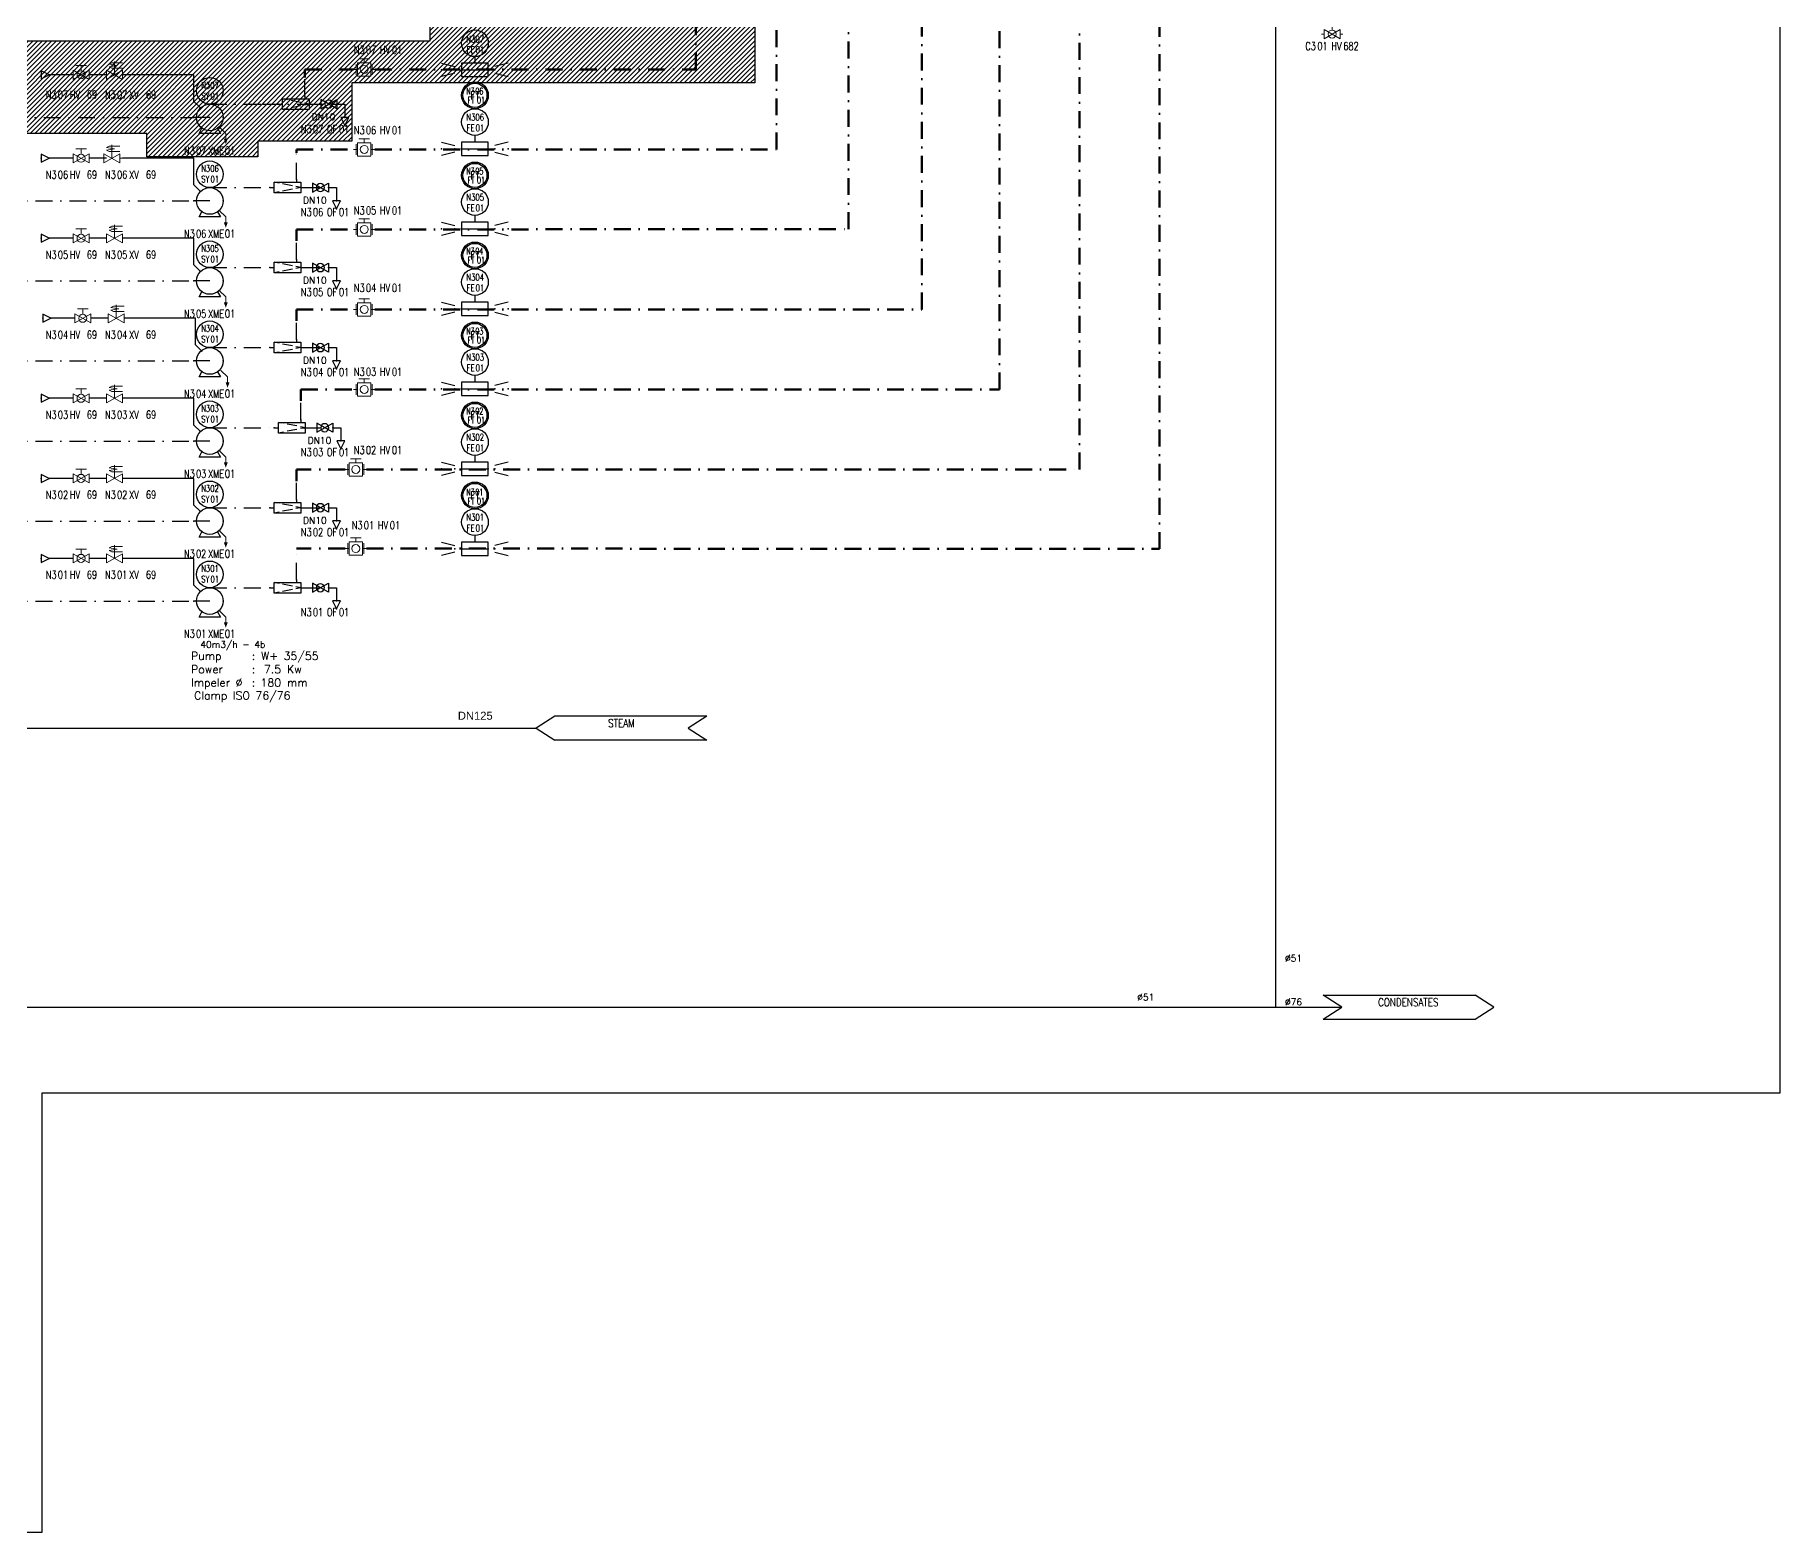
# Model space of a CAD drawing. Header units: inches. Extents: x 23279 to 25519, y 22340 to 23763.
# Drawn here: x 24864 to 25519, y 22392 to 22953 of the extents above; entities that cross this region are included whole.
import ezdxf
from ezdxf.enums import TextEntityAlignment as Align

# ---------------------------------------------------------------- set-up
doc = ezdxf.new("R2010")
doc.units = ezdxf.units.IN
doc.header["$MEASUREMENT"] = 0
doc.linetypes.add('ACAD_ISO02W100', pattern=[15, 12, -3])
doc.linetypes.add('DASHDOT2', pattern=[12.7, 6.35, -3.175, 0, -3.175])
for name, color, linetype, lineweight in [('17 Pipe CIP', 4, 'DASHDOT2', 50), ('31 Equipment', 7, 'Continuous', 9), ('40 TXT Data', 7, 'Continuous', 9)]:
    doc.layers.add(name, color=color, linetype=linetype, lineweight=lineweight)
for name, color, linetype in [('20 Pipe Steam Industrial', 231, 'Continuous'), ('DIAMETRE', 7, 'Continuous'), ('Future', 140, 'Continuous'), ('LIBELLE-INSTRUM', 7, 'Continuous'), ('MATERIEL-DIVERS', 7, 'Continuous'), ('POMPES', 7, 'Continuous'), ('REPERES', 7, 'Continuous'), ('Skid', 5, 'Continuous'), ('techn-data', 7, 'Continuous'), ('TEXTES', 7, 'Continuous'), ('TITRE', 7, 'Continuous'), ('TUYAUTERIE-EAU UTILITES FROIDE', 142, 'Continuous'), ('TUYAUTERIE-NEP', 4, 'DASHDOT2'), ('TUYAUTERIE-PROCESS', 30, 'Continuous'), ('TUYAUTERIE-VAPEUR INDUSTRIELLE', 231, 'Continuous'), ('TUYAUTERIE-VAPEUR PROCESS', 6, 'Continuous'), ('TXT_FR', 7, 'Continuous'), ('VANNES', 7, 'Continuous')]:
    doc.layers.add(name, color=color, linetype=linetype)
doc.layers.get('REPERES').off()
doc.styles.add('ROMANS', font='ROMANS.SHX')
doc.styles.get("Standard").update_dxf_attribs({"font": 'arial.ttf'})

# ---------------------------------------------------------------- blocks, each defined once
blk = doc.blocks.new('SFILT')
at = {"color": 7}
for p, q in [((-10, 0), (-8.33, 0)), ((1.67, 2), (-8.33, 2)), ((-8.33, 2), (-8.33, -2)), ((-6.5, 1.63), (-8.33, 2)), ((-1.5, 0.63), (-5.17, 1.37)), ((1.67, 0), (-0.17, 0.37)), ((1.67, 0), (-0.17, -0.37)), ((1.67, -2), (1.67, 2)), ((-6.5, -1.63), (-8.33, -2)), ((-8.33, -2), (1.67, -2)), ((-1.5, -0.63), (-5.17, -1.37)), ((0, -3), (0, -2))]:
    blk.add_line(p, q, dxfattribs=at)
at = {"color": 7, "extrusion": (-1, 0, 0)}
blk.add_point((-10, 0), dxfattribs=at)
at = {"color": 7, "extrusion": (0, -1, 0)}
blk.add_point((0, -3), dxfattribs=at)
blk = doc.blocks.new('INSTR-M-L-SY')
at = {"layer": 'MATERIEL-DIVERS', "color": 7}
blk.add_circle((0, 0), 5, dxfattribs=at)
blk = doc.blocks.new('PUMPCENP')
at = {"color": 7}
for p, q in [((0, 0), (-6, 0)), ((-4.04, -6), (-2.93, -4.05)), ((3.99, -6), (-4.04, -6)), ((2.92, -4.06), (3.99, -6))]:
    blk.add_line(p, q, dxfattribs=at)
blk.add_circle((0, 0), 5, dxfattribs=at)
at = {"color": 7, "extrusion": (-1, 0, 0)}
blk.add_point((-6, 0), dxfattribs=at)
at = {"color": 7, "extrusion": (1, 0, 0)}
blk.add_point((0, 5), dxfattribs=at)
at = {"color": 7, "extrusion": (0, 1, 0)}
blk.add_point((5, 0), dxfattribs=at)
blk = doc.blocks.new('INSTR-M-L-FE')
at = {"color": 7}
for p, q in [((0, -5), (0, -7.5)), ((-5, -7.5), (-5, -7.5)), ((-5, -7.5), (-5, -12.5)), ((5, -7.5), (-5, -7.5)), ((-5, -10), (5, -10)), ((-5, -12.5), (5, -12.5)), ((5, -12.5), (5, -7.5))]:
    blk.add_line(p, q, dxfattribs=at)
blk.add_circle((0, 0), 5, dxfattribs=at)
at = {"color": 7, "extrusion": (-1, 0, 0)}
blk.add_point((-5, -10), dxfattribs=at)
at = {"color": 7, "extrusion": (1, 0, 0)}
blk.add_point((5, -10), dxfattribs=at)
at = {"layer": 'LIBELLE-INSTRUM', "style": 'ROMANS', "width": 0.8, "flags": 8}
blk.add_attdef('FE', text='', height=3, dxfattribs=at).set_placement((0, 0), align=Align.MIDDLE)
blk = doc.blocks.new('CR')
at = {"color": 7}
for p, q in [((-2.5, 2.5), (2.5, 1.25)), ((2.5, 1.25), (2.5, 1.25)), ((2.5, -1.25), (-2.5, -2.5))]:
    blk.add_line(p, q, dxfattribs=at)
at = {"color": 7, "extrusion": (-1, 0, 0)}
blk.add_point((-2.5, 0), dxfattribs=at)
at = {"color": 7, "extrusion": (1, 0, 0)}
blk.add_point((2.5, 0), dxfattribs=at)
blk = doc.blocks.new('INSTR-F-L-FT')
at = {"layer": 'MATERIEL-DIVERS'}
for radius in [5, 4.5]:
    blk.add_circle((0, 0), radius, dxfattribs=at)
at = {"layer": 'LIBELLE-INSTRUM', "style": 'ROMANS', "width": 0.8}
blk.add_text('FT', height=3, dxfattribs=at).set_placement((0, 0), align=Align.MIDDLE)
blk = doc.blocks.new('APV-PMP-GEN-FLUSH-1')
at = {"layer": '31 Equipment', "color": 7}
for p, q in [((-3.54, 3.54), (-6, 6)), ((5.99, -6), (3.53, -3.54))]:
    blk.add_line(p, q, dxfattribs=at)
at = {"layer": '31 Equipment', "linetype": 'ACAD_ISO02W100', "ltscale": 38}
blk.add_line((6, -6), (6, -8), dxfattribs=at)
at = {"layer": '31 Equipment'}
blk.add_lwpolyline([(6, -10, 0, 1.5, 0), (6, -8, 1.5, 1.5, 0)], format="xyseb", dxfattribs=at)
blk = doc.blocks.new('FLE23')
at = {"color": 7}
for p, q in [((0, -1.5), (0, 1.5)), ((0, 1.5), (3, 0)), ((3, 0), (0, -1.5))]:
    blk.add_line(p, q, dxfattribs=at)
at = {"layer": 'MATERIEL-DIVERS', "color": 2}
for p in [(0, 0), (3, 0)]:
    blk.add_point(p, dxfattribs=at)
at = {"layer": 'MATERIEL-DIVERS', "color": 7, "extrusion": (-1, 0, 0)}
blk.add_point((0, 0), dxfattribs=at)
at = {"layer": 'MATERIEL-DIVERS', "color": 7, "extrusion": (1, 0, 0)}
blk.add_point((3, 0), dxfattribs=at)
blk = doc.blocks.new('APV-VLVM-BALL-KHV+MF-1')
at = {"layer": '31 Equipment', "ltscale": 38}
for p, q in [((-3, 0), (-4, 0)), ((3, 0), (4, 0))]:
    blk.add_line(p, q, dxfattribs=at)
at = {"layer": '31 Equipment'}
for p, q in [((-3, 1.734), (-3, -1.734)), ((-3, -1.734), (3, 1.734)), ((3, -1.734), (-3, 1.734)), ((-2, 3.5), (2, 3.5)), ((0, 1.5), (0, 3.5)), ((3, 1.734), (3, -1.734))]:
    blk.add_line(p, q, dxfattribs=at)
blk.add_circle((0, 0), 1.5, dxfattribs=at)
blk = doc.blocks.new('VALVBALL')
at = {"color": 7}
for p, q in [((-3, 1.734), (-3, -1.734)), ((-3, -1.734), (3, 1.734)), ((3, -1.734), (-3, 1.734)), ((3, 1.734), (3, -1.734))]:
    blk.add_line(p, q, dxfattribs=at)
blk.add_circle((0, 0), 1.5, dxfattribs=at)
at = {"color": 7, "extrusion": (-1, 0, 0)}
blk.add_point((-3, 0), dxfattribs=at)
at = {"color": 7, "extrusion": (1, 0, 0)}
blk.add_point((3, 0), dxfattribs=at)
blk = doc.blocks.new('VENANT2')
at = {"color": 7}
for p, q in [((-25, 4.49), (-32, 0)), ((-32, 0), (-25, -4.49)), ((32, 4.49), (-25, 4.49)), ((32, 4.49), (25, 0)), ((25, 0), (32, -4.49)), ((32, -4.49), (-25, -4.49))]:
    blk.add_line(p, q, dxfattribs=at)
at = {"color": 7, "style": 'ROMANS', "width": 0.8}
for tag, p in [('VENANT', (-0.04, 0.37)), ('PROV', (-0.04, -3.63))]:
    blk.add_attdef(tag, text='', height=3, dxfattribs=at).set_placement(p, align=Align.CENTER)
blk = doc.blocks.new('APV-VLV-SOLV-22-1')
at = {"layer": '31 Equipment', "ltscale": 38}
for p, q in [((-3, 0), (-4, 0)), ((3, 0), (4, 0))]:
    blk.add_line(p, q, dxfattribs=at)
at = {"layer": '31 Equipment'}
for p, q in [((-3, 1.734), (-3, -1.734)), ((-3, -1.734), (3, 1.734)), ((3, -1.734), (-3, 1.734)), ((3, 1.734), (3, -1.734))]:
    blk.add_line(p, q, dxfattribs=at)
at = {"layer": '31 Equipment', "linetype": 'ACAD_ISO02W100', "ltscale": 38}
for p, q in [((-1, 4.5), (-2, 4)), ((-2, 4), (1, 3.5)), ((-2, 3), (1, 3.5)), ((-1, 2.5), (-2, 3)), ((3, 4.5), (-1, 4.5)), ((3, 2.5), (-1, 2.5)), ((0, 0), (0, 5))]:
    blk.add_line(p, q, dxfattribs=at)
blk = doc.blocks.new('APV-VLVM-BFLY-SVS-1')
at = {"layer": '31 Equipment', "ltscale": 38}
for p, q in [((-2.5, 0), (-4, 0)), ((2.5, 2.5), (-2.5, 2.5)), ((-2.5, 2.5), (-2.5, -2.5)), ((-2, 4), (2, 4)), ((0, 2.5), (0, 4)), ((2.5, -2.5), (2.5, 2.5)), ((2.5, 0), (4, 0)), ((-2.5, -2.5), (2.5, -2.5))]:
    blk.add_line(p, q, dxfattribs=at)
at = {"layer": '31 Equipment'}
for p, q in [((-3, 2), (-3, -2)), ((3, -2), (3, 2))]:
    blk.add_line(p, q, dxfattribs=at)
at = {"layer": '31 Equipment', "ltscale": 38}
blk.add_circle((0, 0), 1.5, dxfattribs=at)
blk = doc.blocks.new('REPNORM')
at = {"layer": 'TEXTES', "style": 'ROMANS', "width": 0.75}
for tag, p in [('ZONE', (-9.75, -1.25)), ('SOUSZONE', (-5.25, -1.25)), ('ELEMENT', (0, -1.25)), ('NUM', (4.5, -1.25))]:
    blk.add_attdef(tag, p, '', height=3, dxfattribs=at)
blk = doc.blocks.new('REPNORM1')
at = {"layer": 'TEXTES', "style": 'ROMANS', "width": 0.75}
for tag, p in [('ZONE', (-9.75, -1.25)), ('SOUSZONE', (-5.25, -1.25)), ('ELEMENT', (-0.75, -1.25)), ('NUM', (5.59, -1.22))]:
    blk.add_attdef(tag, p, '', height=3, dxfattribs=at)
blk = doc.blocks.new('REPINS')
at = {"layer": 'TEXTES', "style": 'ROMANS', "width": 0.75}
for tag, p in [('ZONE', (-3.3, 1)), ('SOUSZONE', (0.1, 1)), ('NUM', (0.2, -3))]:
    blk.add_attdef(tag, p, '', height=2.5, dxfattribs=at)
blk.add_attdef('ELEMENT', text='', height=2.5, dxfattribs=at).set_placement((-0.2, -3), align=Align.RIGHT)
blk = doc.blocks.new('REPINS2')
at = {"layer": 'TEXTES', "style": 'ROMANS', "width": 0.7}
for tag, p in [('ZONE', (-3.35, 0.8)), ('SOUSZONE', (0.05, 0.8)), ('NUM', (0.7, -2.6))]:
    blk.add_attdef(tag, p, '', height=2.5, dxfattribs=at)
blk.add_attdef('ELEMENT', text='', height=2.5, dxfattribs=at).set_placement((-1.56, -2.59), align=Align.CENTER)
blk = doc.blocks.new('TEXT-PUMP_caract_ANGLAIS')
at = {"layer": 'techn-data', "style": 'ROMANS'}
for s, p in [('Pump', (-22, 9)), ('Power', (-22, 4)), ('Kw', (14, 4)), ('Impeler %%C', (-22, -1)), ('mm', (14, -1))]:
    blk.add_text(s, height=3, dxfattribs=at).set_placement(p)
for p in [(2, 9), (2, 4), (2, -1)]:
    blk.add_text(':', height=3, dxfattribs=at).set_placement(p, align=Align.RIGHT)
blk.add_attdef('Type', (4.23, 9), '', height=3, dxfattribs=at)
for tag, p in [('Pui', (11.76, 4)), ('Dia', (11.76, -1))]:
    blk.add_attdef(tag, text='', height=3, dxfattribs=at).set_placement(p, align=Align.RIGHT)

msp = doc.modelspace()

# ---------------------------------------------------------------- hatches: boundary and pattern name
at = {"layer": 'Future', "linetype": 'ByBlock'}
h = msp.add_hatch(dxfattribs=at)
h.set_pattern_fill('ANSI31', color=4, scale=10)
h.paths.add_polyline_path([(23582.02, 22950.99), (25012.63, 22950.99), (25012.63, 23368.85), (25513.59, 23368.85), (25513.59, 23308.35), (25335.79, 23308.35), (25134.28, 23308.35), (25134.28, 22935.28), (24983.22, 22935.28), (24983.22, 22913.39), (24947.99, 22913.39), (24947.99, 22907.57), (24906.32, 22907.57), (24906.32, 22916.3), (24826.24, 22916.3), (24826.24, 22909.56), (23582.02, 22909.56)])
h.paths.add_polyline_path([(23453.25, 23515.71), (25440.65, 23515.71), (25440.65, 23487.02), (23453.25, 23487.02)])

# ---------------------------------------------------------------- linework, layer by layer
at = {"layer": '17 Pipe CIP'}
for p, q in [((25112.16, 22940.32), (25112.16, 23333.61)), ((25142.44, 22910.32), (25142.44, 23268.21)), ((25169.51, 22880.43), (25169.51, 23209.73)), ((25196.99, 22850.32), (25196.99, 23146.21)), ((25226.1, 22820.32), (25226.1, 23080.09)), ((25256.1, 22790.32), (25256.1, 23025.09)), ((25286.1, 22760.52), (25286.1, 22977.57)), ((24965.6, 22937.32), (24965.6, 22940.32)), ((24965.6, 22940.32), (24983.9, 22940.32)), ((24991.9, 22940.32), (25112.16, 22940.32)), ((24962.43, 22908.99), (24962.43, 22910.32)), ((24962.43, 22910.32), (24983.9, 22910.32)), ((24991.9, 22910.32), (25142.44, 22910.32)), ((24962.43, 22875.99), (24962.43, 22880.32)), ((24962.43, 22880.32), (24983.9, 22880.32)), ((24991.9, 22880.32), (25169.51, 22880.43)), ((24962.43, 22845.99), (24962.43, 22850.32)), ((24962.43, 22850.32), (24983.9, 22850.32)), ((24991.9, 22850.32), (25196.99, 22850.32)), ((24964.1, 22815.99), (24964.1, 22820.32)), ((24964.1, 22820.32), (24983.9, 22820.32)), ((24991.9, 22820.32), (25226.1, 22820.32)), ((24980.73, 22790.32), (24962.43, 22790.32)), ((24962.43, 22790.32), (24962.43, 22785.99)), ((24988.74, 22790.32), (25256.1, 22790.32)), ((24980.73, 22760.67), (24962.43, 22760.67)), ((24988.73, 22760.67), (25286.1, 22760.52))]:
    msp.add_line(p, q, dxfattribs=at)
at = {"layer": '20 Pipe Steam Industrial'}
for p, q in [((24637.07, 22693.27), (24920.9, 22693.27)), ((24954.42, 22693.27), (25022.8, 22693.27)), ((25022.8, 22693.27), (25052.36, 22693.27))]:
    msp.add_line(p, q, dxfattribs=at)
at = {"layer": 'Future', "color": 4, "linetype": 'ByBlock'}
msp.add_lwpolyline([(23582.02, 22950.99), (25012.63, 22950.99), (25012.63, 23368.85), (25513.59, 23368.85), (25513.59, 23308.35), (25335.79, 23308.35), (25134.28, 23308.35), (25134.28, 22935.28), (24983.22, 22935.28), (24983.22, 22913.39), (24947.99, 22913.39), (24947.99, 22907.57), (24906.32, 22907.57), (24906.32, 22916.3), (24826.24, 22916.3), (24826.24, 22909.56), (23582.02, 22909.56), (23582.02, 22950.99)], dxfattribs=at)
at = {"layer": 'Skid'}
msp.add_lwpolyline([(24867.1, 22391.88), (24867.1, 22556.53), (25518.76, 22556.53), (25518.76, 23702.66), (23445.67, 23706.44), (23445.67, 23388.76), (24910.92, 23384.98), (24910.92, 23084.87), (23557, 23084.87), (23557, 22429.72), (24735.31, 22429.72), (24735.31, 22391.88), (24867.1, 22391.88)], dxfattribs=at)
at = {"layer": 'TUYAUTERIE-EAU UTILITES FROIDE'}
for p, q in [((24878.69, 22938.32), (24869.69, 22938.32)), ((24891.26, 22938.32), (24884.69, 22938.32)), ((24923.98, 22938.32), (24897.26, 22938.32)), ((24923.98, 22928.32), (24923.98, 22938.32)), ((24878.69, 22906.99), (24869.69, 22906.99)), ((24891.26, 22906.99), (24884.69, 22906.99)), ((24923.98, 22906.99), (24897.26, 22906.99)), ((24923.98, 22896.99), (24923.98, 22906.99)), ((24878.69, 22876.99), (24869.69, 22876.99)), ((24891.26, 22876.99), (24884.69, 22876.99)), ((24923.98, 22876.99), (24897.26, 22876.99)), ((24923.98, 22866.99), (24923.98, 22876.99)), ((24879.35, 22846.99), (24870.35, 22846.99)), ((24891.92, 22846.99), (24885.35, 22846.99)), ((24924.64, 22846.99), (24897.92, 22846.99)), ((24924.64, 22836.99), (24924.64, 22846.99)), ((24878.69, 22816.99), (24869.69, 22816.99)), ((24891.26, 22816.99), (24884.69, 22816.99)), ((24923.98, 22816.99), (24897.26, 22816.99)), ((24923.98, 22806.99), (24923.98, 22816.99)), ((24878.69, 22786.99), (24869.69, 22786.99)), ((24891.26, 22786.99), (24884.69, 22786.99)), ((24923.98, 22786.99), (24897.26, 22786.99)), ((24923.98, 22776.99), (24923.98, 22786.99)), ((24878.69, 22756.99), (24869.69, 22756.99)), ((24891.26, 22756.99), (24884.69, 22756.99)), ((24923.98, 22756.99), (24897.26, 22756.99)), ((24923.98, 22746.99), (24923.98, 22756.99))]:
    msp.add_line(p, q, dxfattribs=at)
at = {"layer": 'TUYAUTERIE-NEP'}
for p, q in [((24965.6, 22930.32), (24965.6, 22937.32)), ((24342.98, 22922.32), (24923.98, 22922.32)), ((24929.98, 22927.32), (24954.98, 22927.32)), ((24949.9, 22927.32), (24980.6, 22927.32)), ((24967.26, 22927.32), (24971.6, 22927.32)), ((24977.6, 22927.32), (24980.6, 22927.32)), ((24980.6, 22927.32), (24980.6, 22922.36)), ((24962.43, 22898.99), (24962.43, 22908.99)), ((24929.98, 22895.99), (24954.98, 22895.99)), ((24964.1, 22895.99), (24968.43, 22895.99)), ((24964.98, 22895.99), (24977.43, 22895.99)), ((24974.43, 22895.99), (24977.43, 22895.99)), ((24977.43, 22895.99), (24977.43, 22891.03)), ((24339.82, 22890.99), (24923.98, 22890.99)), ((24962.43, 22868.99), (24962.43, 22875.99)), ((24929.98, 22865.99), (24954.98, 22865.99)), ((24964.1, 22865.99), (24968.43, 22865.99)), ((24964.98, 22865.99), (24977.43, 22865.99)), ((24974.43, 22865.99), (24977.43, 22865.99)), ((24977.43, 22865.99), (24977.43, 22861.03)), ((24339.82, 22860.99), (24923.98, 22860.99)), ((24962.43, 22838.99), (24962.43, 22845.99)), ((24339.82, 22830.99), (24923.98, 22830.99)), ((24929.98, 22835.99), (24954.98, 22835.99)), ((24964.1, 22835.99), (24968.43, 22835.99)), ((24964.98, 22835.99), (24977.43, 22835.99)), ((24974.43, 22835.99), (24977.43, 22835.99)), ((24977.43, 22835.99), (24977.43, 22831.03)), ((24964.1, 22808.99), (24964.1, 22815.99)), ((24929.98, 22805.99), (24954.98, 22805.99)), ((24964.98, 22805.99), (24979.1, 22805.99)), ((24965.76, 22805.99), (24970.1, 22805.99)), ((24976.1, 22805.99), (24979.1, 22805.99)), ((24979.1, 22805.99), (24979.1, 22801.03)), ((24339.82, 22800.99), (24923.98, 22800.99)), ((24962.43, 22778.99), (24962.43, 22785.99)), ((24929.98, 22775.99), (24954.98, 22775.99)), ((24964.1, 22775.99), (24968.43, 22775.99)), ((24964.98, 22775.99), (24977.43, 22775.99)), ((24974.43, 22775.99), (24977.43, 22775.99)), ((24977.43, 22775.99), (24977.43, 22771.03)), ((24339.82, 22770.99), (24923.98, 22770.99)), ((24962.43, 22748.99), (24962.43, 22760.67)), ((24929.98, 22745.99), (24954.98, 22745.99)), ((24964.1, 22745.99), (24968.43, 22745.99)), ((24964.98, 22745.99), (24977.43, 22745.99)), ((24974.43, 22745.99), (24977.43, 22745.99)), ((24977.43, 22745.99), (24977.43, 22741.03)), ((24339.82, 22740.99), (24923.98, 22740.99))]:
    msp.add_line(p, q, dxfattribs=at)
at = {"layer": 'TUYAUTERIE-VAPEUR INDUSTRIELLE'}
for p, q in [((24920.9, 22693.27), (25021.7, 22693.27)), ((25029.4, 22693.27), (25052.36, 22693.27)), ((25030.5, 22693.27), (25052.37, 22693.27)), ((24981.91, 22588.7), (25047.23, 22588.7))]:
    msp.add_line(p, q, dxfattribs=at)
at = {"layer": 'TUYAUTERIE-VAPEUR PROCESS'}
msp.add_line((24787.73, 22588.7), (25354.38, 22588.7), dxfattribs=at)
msp.add_lwpolyline([(25329.53, 23323.61), (25329.53, 22588.7)], dxfattribs=at)

# ---------------------------------------------------------------- block references
at = {"layer": '31 Equipment'}
for name, p in [('APV-VLVM-BALL-KHV+MF-1', (25350.8, 22953.57)), ('APV-VLV-SOLV-22-1', (24894.26, 22938.32)), ('APV-VLVM-BFLY-SVS-1', (24987.9, 22940.32)), ('APV-PMP-GEN-FLUSH-1', (24929.98, 22922.32)), ('APV-VLV-SOLV-22-1', (24893.26, 22906.99)), ('APV-VLVM-BFLY-SVS-1', (24987.9, 22910.32)), ('APV-PMP-GEN-FLUSH-1', (24929.98, 22890.99)), ('APV-VLVM-BFLY-SVS-1', (24987.9, 22880.32)), ('APV-VLV-SOLV-22-1', (24894.26, 22876.99)), ('APV-PMP-GEN-FLUSH-1', (24929.98, 22860.99)), ('APV-VLV-SOLV-22-1', (24894.92, 22846.99)), ('APV-VLVM-BFLY-SVS-1', (24987.9, 22850.32)), ('APV-PMP-GEN-FLUSH-1', (24930.64, 22830.99)), ('APV-VLVM-BFLY-SVS-1', (24987.9, 22820.32)), ('APV-VLV-SOLV-22-1', (24894.26, 22816.99)), ('APV-PMP-GEN-FLUSH-1', (24929.98, 22800.99)), ('APV-VLV-SOLV-22-1', (24894.26, 22786.99)), ('APV-VLVM-BFLY-SVS-1', (24984.73, 22790.32)), ('APV-PMP-GEN-FLUSH-1', (24929.98, 22770.99)), ('APV-VLV-SOLV-22-1', (24894.26, 22756.99)), ('APV-VLVM-BFLY-SVS-1', (24984.73, 22760.67)), ('APV-PMP-GEN-FLUSH-1', (24929.98, 22740.99))]:
    msp.add_blockref(name, p, dxfattribs=at)
at = {"layer": '31 Equipment', "xscale": -1}
for p in [(24881.69, 22938.32), (24881.69, 22906.99), (24881.69, 22876.99), (24882.35, 22846.99), (24881.69, 22816.99), (24881.69, 22786.99), (24881.69, 22756.99)]:
    msp.add_blockref('APV-VLVM-BALL-KHV+MF-1', p, dxfattribs=at)
at = {"layer": 'MATERIEL-DIVERS', "xscale": -1}
for name, p, rotation in [('FLE23', (24866.69, 22938.32), 180), ('SFILT', (24965.6, 22927.32), 180), ('FLE23', (24980.6, 22922.34), 90), ('FLE23', (24866.69, 22906.99), 180), ('SFILT', (24962.43, 22895.99), 180), ('FLE23', (24977.43, 22891.01), 90), ('FLE23', (24866.69, 22876.99), 180), ('SFILT', (24962.43, 22865.99), 180), ('FLE23', (24977.43, 22861.01), 90), ('FLE23', (24867.35, 22846.99), 180), ('SFILT', (24962.43, 22835.99), 180), ('FLE23', (24977.43, 22831.01), 90), ('FLE23', (24866.69, 22816.99), 180), ('SFILT', (24964.1, 22805.99), 180), ('FLE23', (24979.1, 22801.01), 90), ('FLE23', (24866.69, 22786.99), 180), ('SFILT', (24962.43, 22775.99), 180), ('FLE23', (24977.43, 22771.01), 90), ('FLE23', (24866.69, 22756.99), 180), ('SFILT', (24962.43, 22745.99), 180), ('FLE23', (24977.43, 22741.01), 90)]:
    msp.add_blockref(name, p, dxfattribs=dict(at, rotation=rotation))
at = {"layer": 'MATERIEL-DIVERS'}
for name, p in [('INSTR-M-L-SY', (24929.98, 22900.99)), ('INSTR-F-L-FT', (25029.4, 22900.6)), ('INSTR-M-L-FE', (25029.4, 22890.6)), ('INSTR-M-L-SY', (24929.98, 22870.99)), ('INSTR-F-L-FT', (25029.4, 22870.6)), ('INSTR-M-L-FE', (25029.4, 22860.6)), ('INSTR-M-L-SY', (24929.98, 22840.99)), ('INSTR-F-L-FT', (25029.4, 22840.6)), ('INSTR-M-L-FE', (25029.4, 22830.6)), ('INSTR-M-L-SY', (24929.98, 22810.99)), ('INSTR-M-L-FE', (25029.4, 22800.6)), ('INSTR-M-L-FE', (25029.4, 22770.6))]:
    msp.add_blockref(name, p, dxfattribs=at)
ref = msp.add_blockref('VENANT2', (25084.37, 22693.27), dxfattribs=at)
ref.add_attrib('VENANT', 'STEAM', dxfattribs={"layer": '0', "color": 7, "height": 3, "style": 'ROMANS', "width": 0.8}).set_placement((25084.33, 22693.65), align=Align.CENTER)
ref = msp.add_blockref('VENANT2', (25379.38, 22588.7), dxfattribs=dict(at, rotation=180))
ref.add_attrib('VENANT', 'CONDENSATES', dxfattribs={"layer": '0', "color": 7, "height": 3, "style": 'ROMANS', "width": 0.8}).set_placement((25379.34, 22589.07), align=Align.CENTER)
at = {"layer": 'POMPES'}
for name, p in [('INSTR-M-L-FE', (25029.4, 22950.11)), ('PUMPCENP', (24929.98, 22922.32)), ('INSTR-M-L-FE', (25029.4, 22920.6)), ('PUMPCENP', (24929.98, 22890.99)), ('PUMPCENP', (24929.98, 22860.99)), ('PUMPCENP', (24929.98, 22830.99)), ('PUMPCENP', (24929.98, 22800.99)), ('PUMPCENP', (24929.98, 22770.99)), ('PUMPCENP', (24929.98, 22740.99))]:
    msp.add_blockref(name, p, dxfattribs=at)
at = {"layer": 'REPERES'}
for p, rotation, values in [((24993.76, 22947.41), 7.601981207608164e-05, {'ZONE': 'N3', 'SOUSZONE': '07', 'ELEMENT': 'HV', 'NUM': '01'}), ((24993.76, 22917.29), 7.601981207608164e-05, {'ZONE': 'N3', 'SOUSZONE': '06', 'ELEMENT': 'HV', 'NUM': '01'}), ((24993.76, 22887.16), 7.601981207608164e-05, {'ZONE': 'N3', 'SOUSZONE': '05', 'ELEMENT': 'HV', 'NUM': '01'}), ((24993.76, 22858.15), 7.601981207608164e-05, {'ZONE': 'N3', 'SOUSZONE': '04', 'ELEMENT': 'HV', 'NUM': '01'}), ((24993.76, 22826.68), 7.601981207608164e-05, {'ZONE': 'N3', 'SOUSZONE': '03', 'ELEMENT': 'HV', 'NUM': '01'}), ((24993.76, 22797.36), 7.601981207608164e-05, {'ZONE': 'N3', 'SOUSZONE': '02', 'ELEMENT': 'HV', 'NUM': '01'}), ((24993, 22769.17), 7.601981733035797e-05, {'ZONE': 'N3', 'SOUSZONE': '01', 'ELEMENT': 'HV', 'NUM': '01'})]:
    msp.add_blockref('REPNORM', p, dxfattribs=dict(at, rotation=rotation)).add_auto_attribs(values)
for name, p, values in [('REPINS', (25029.47, 22949.45), {'ZONE': 'N3', 'SOUSZONE': '07', 'ELEMENT': 'FE', 'NUM': '01'}), ('REPNORM', (25350.49, 22948.8), {'ZONE': 'C3', 'SOUSZONE': '01', 'ELEMENT': 'HV', 'NUM': '682'}), ('REPINS', (24930.05, 22932.06), {'ZONE': 'N3', 'SOUSZONE': '07', 'ELEMENT': 'SY', 'NUM': '01'}), ('REPNORM1', (24878.27, 22930.59), {'ZONE': 'N3', 'SOUSZONE': '07', 'ELEMENT': 'HV', 'NUM': '69'}), ('REPNORM1', (24900.44, 22930.59), {'ZONE': 'N3', 'SOUSZONE': '07', 'ELEMENT': 'XV', 'NUM': '69'}), ('REPINS2', (25029.47, 22930.12), {'ZONE': 'N3', 'SOUSZONE': '06', 'NUM': '01', 'ELEMENT': 'FT'}), ('REPINS', (25029.47, 22920.12), {'ZONE': 'N3', 'SOUSZONE': '06', 'ELEMENT': 'FE', 'NUM': '01'}), ('REPNORM', (24973.91, 22917.7), {'ZONE': 'N3', 'SOUSZONE': '07', 'ELEMENT': 'OF', 'NUM': '01'}), ('REPNORM1', (24930.05, 22909.6), {'ZONE': 'N3', 'SOUSZONE': '07', 'ELEMENT': 'XME', 'NUM': '01'}), ('REPINS', (24930.05, 22900.92), {'ZONE': 'N3', 'SOUSZONE': '06', 'ELEMENT': 'SY', 'NUM': '01'}), ('REPINS2', (25029.47, 22900.12), {'ZONE': 'N3', 'SOUSZONE': '05', 'NUM': '01', 'ELEMENT': 'FT'}), ('REPNORM1', (24878.27, 22900.59), {'ZONE': 'N3', 'SOUSZONE': '06', 'ELEMENT': 'HV', 'NUM': '69'}), ('REPNORM1', (24900.44, 22900.59), {'ZONE': 'N3', 'SOUSZONE': '06', 'ELEMENT': 'XV', 'NUM': '69'}), ('REPINS', (25029.47, 22890.12), {'ZONE': 'N3', 'SOUSZONE': '05', 'ELEMENT': 'FE', 'NUM': '01'}), ('REPNORM', (24973.91, 22886.56), {'ZONE': 'N3', 'SOUSZONE': '06', 'ELEMENT': 'OF', 'NUM': '01'}), ('REPNORM1', (24930.05, 22878.46), {'ZONE': 'N3', 'SOUSZONE': '06', 'ELEMENT': 'XME', 'NUM': '01'}), ('REPNORM1', (24878.27, 22870.59), {'ZONE': 'N3', 'SOUSZONE': '05', 'ELEMENT': 'HV', 'NUM': '69'}), ('REPNORM1', (24900.44, 22870.59), {'ZONE': 'N3', 'SOUSZONE': '05', 'ELEMENT': 'XV', 'NUM': '69'}), ('REPINS', (24930.05, 22870.92), {'ZONE': 'N3', 'SOUSZONE': '05', 'ELEMENT': 'SY', 'NUM': '01'}), ('REPINS2', (25029.47, 22870.12), {'ZONE': 'N3', 'SOUSZONE': '04', 'NUM': '01', 'ELEMENT': 'FT'}), ('REPINS', (25029.47, 22860.12), {'ZONE': 'N3', 'SOUSZONE': '04', 'ELEMENT': 'FE', 'NUM': '01'}), ('REPNORM', (24973.91, 22856.56), {'ZONE': 'N3', 'SOUSZONE': '05', 'ELEMENT': 'OF', 'NUM': '01'}), ('REPNORM1', (24930.05, 22848.46), {'ZONE': 'N3', 'SOUSZONE': '05', 'ELEMENT': 'XME', 'NUM': '01'}), ('REPINS', (24930.05, 22840.92), {'ZONE': 'N3', 'SOUSZONE': '04', 'ELEMENT': 'SY', 'NUM': '01'}), ('REPNORM1', (24878.27, 22840.59), {'ZONE': 'N3', 'SOUSZONE': '04', 'ELEMENT': 'HV', 'NUM': '69'}), ('REPNORM1', (24900.44, 22840.59), {'ZONE': 'N3', 'SOUSZONE': '04', 'ELEMENT': 'XV', 'NUM': '69'}), ('REPINS2', (25029.47, 22840.12), {'ZONE': 'N3', 'SOUSZONE': '03', 'NUM': '01', 'ELEMENT': 'FT'}), ('REPINS', (25029.47, 22830.12), {'ZONE': 'N3', 'SOUSZONE': '03', 'ELEMENT': 'FE', 'NUM': '01'}), ('REPNORM', (24973.91, 22826.56), {'ZONE': 'N3', 'SOUSZONE': '04', 'ELEMENT': 'OF', 'NUM': '01'}), ('REPNORM1', (24930.05, 22818.46), {'ZONE': 'N3', 'SOUSZONE': '04', 'ELEMENT': 'XME', 'NUM': '01'}), ('REPNORM1', (24878.27, 22810.59), {'ZONE': 'N3', 'SOUSZONE': '03', 'ELEMENT': 'HV', 'NUM': '69'}), ('REPNORM1', (24900.44, 22810.59), {'ZONE': 'N3', 'SOUSZONE': '03', 'ELEMENT': 'XV', 'NUM': '69'}), ('REPINS', (24930.05, 22810.92), {'ZONE': 'N3', 'SOUSZONE': '03', 'ELEMENT': 'SY', 'NUM': '01'}), ('REPINS2', (25029.47, 22810.12), {'ZONE': 'N3', 'SOUSZONE': '02', 'NUM': '01', 'ELEMENT': 'FT'}), ('REPNORM', (24973.91, 22796.56), {'ZONE': 'N3', 'SOUSZONE': '03', 'ELEMENT': 'OF', 'NUM': '01'}), ('REPINS', (25029.47, 22800.12), {'ZONE': 'N3', 'SOUSZONE': '02', 'ELEMENT': 'FE', 'NUM': '01'}), ('REPNORM1', (24930.05, 22788.46), {'ZONE': 'N3', 'SOUSZONE': '03', 'ELEMENT': 'XME', 'NUM': '01'}), ('REPNORM1', (24878.27, 22780.59), {'ZONE': 'N3', 'SOUSZONE': '02', 'ELEMENT': 'HV', 'NUM': '69'}), ('REPNORM1', (24900.44, 22780.59), {'ZONE': 'N3', 'SOUSZONE': '02', 'ELEMENT': 'XV', 'NUM': '69'}), ('REPINS', (24930.05, 22780.92), {'ZONE': 'N3', 'SOUSZONE': '02', 'ELEMENT': 'SY', 'NUM': '01'}), ('REPINS2', (25029.47, 22779.75), {'ZONE': 'N3', 'SOUSZONE': '01', 'NUM': '01', 'ELEMENT': 'FT'}), ('REPINS', (25029.47, 22770.12), {'ZONE': 'N3', 'SOUSZONE': '01', 'ELEMENT': 'FE', 'NUM': '01'}), ('REPNORM', (24973.91, 22766.56), {'ZONE': 'N3', 'SOUSZONE': '02', 'ELEMENT': 'OF', 'NUM': '01'}), ('REPNORM1', (24930.05, 22758.46), {'ZONE': 'N3', 'SOUSZONE': '02', 'ELEMENT': 'XME', 'NUM': '01'}), ('REPNORM1', (24878.27, 22750.59), {'ZONE': 'N3', 'SOUSZONE': '01', 'ELEMENT': 'HV', 'NUM': '69'}), ('REPNORM1', (24900.44, 22750.59), {'ZONE': 'N3', 'SOUSZONE': '01', 'ELEMENT': 'XV', 'NUM': '69'}), ('REPINS', (24930.05, 22750.92), {'ZONE': 'N3', 'SOUSZONE': '01', 'ELEMENT': 'SY', 'NUM': '01'}), ('REPNORM', (24973.91, 22736.56), {'ZONE': 'N3', 'SOUSZONE': '01', 'ELEMENT': 'OF', 'NUM': '01'}), ('REPNORM1', (24930.05, 22728.46), {'ZONE': 'N3', 'SOUSZONE': '01', 'ELEMENT': 'XME', 'NUM': '01'})]:
    msp.add_blockref(name, p, dxfattribs=at).add_auto_attribs(values)
at = {"layer": 'TITRE'}
for p in [(25019.4, 22910.6), (25019.4, 22880.6), (25019.4, 22850.6)]:
    msp.add_blockref('CR', p, dxfattribs=at)
at = {"layer": 'TITRE', "xscale": -1}
for p in [(25039.4, 22910.6), (25039.4, 22880.6), (25039.4, 22850.6)]:
    msp.add_blockref('CR', p, dxfattribs=at)
at = {"layer": 'TUYAUTERIE-NEP'}
for name, p in [('CR', (25019.4, 22940.11)), ('INSTR-M-L-SY', (24929.98, 22932.32)), ('INSTR-F-L-FT', (25029.4, 22930.6)), ('CR', (25019.4, 22820.6)), ('INSTR-F-L-FT', (25029.4, 22810.6)), ('CR', (25019.4, 22790.6)), ('INSTR-M-L-SY', (24929.98, 22780.99)), ('INSTR-F-L-FT', (25029.4, 22780.6)), ('CR', (25019.4, 22760.6)), ('INSTR-M-L-SY', (24929.98, 22750.99))]:
    msp.add_blockref(name, p, dxfattribs=at)
at = {"layer": 'TUYAUTERIE-NEP', "xscale": -1}
for p in [(25039.4, 22940.11), (25039.4, 22820.6), (25039.4, 22790.6), (25039.4, 22760.6)]:
    msp.add_blockref('CR', p, dxfattribs=at)
at = {"layer": 'TUYAUTERIE-PROCESS'}
msp.add_blockref('TEXT-PUMP_caract_ANGLAIS', (24944.95, 22709.89), dxfattribs=at).add_auto_attribs({'Dia': '180', 'Pui': '7.5', 'Type': 'W+ 35/55'})
at = {"layer": 'VANNES', "xscale": -1}
for p in [(24974.6, 22927.32), (24971.43, 22895.99), (24971.43, 22865.99), (24971.43, 22835.99), (24973.1, 22805.99), (24971.43, 22775.99), (24971.43, 22745.99)]:
    msp.add_blockref('VALVBALL', p, dxfattribs=at)

# ---------------------------------------------------------------- texts
at = {"layer": '40 TXT Data', "style": 'ROMANS'}
for p in [(24968.13, 22921.32), (24964.96, 22889.99), (24964.96, 22859.99), (24964.96, 22829.99), (24966.63, 22799.99), (24964.96, 22769.99)]:
    msp.add_text('DN10', height=2.5, dxfattribs=at).set_placement(p)
at = {"layer": 'DIAMETRE'}
msp.add_text('DN125', height=3, dxfattribs=at).set_placement((25023, 22696.48))
at = {"layer": 'techn-data', "style": 'ROMANS'}
msp.add_text('40m3/h - 4b', height=2.5, dxfattribs=at).set_placement((24926.42, 22723.44))
for s, p in [('%%C51', (25336.33, 22607.04)), ('%%C51', (25280.94, 22592.42)), ('%%C76', (25336.33, 22590.65))]:
    msp.add_text(s, height=2.5, dxfattribs=at).set_placement(p, align=Align.MIDDLE_CENTER)
at = {"layer": 'TXT_FR', "style": 'ROMANS'}
msp.add_text('Clamp ISO 76/76', height=3, dxfattribs=at).set_placement((24924.1, 22704.04))

doc.saveas('drawing.dxf')
